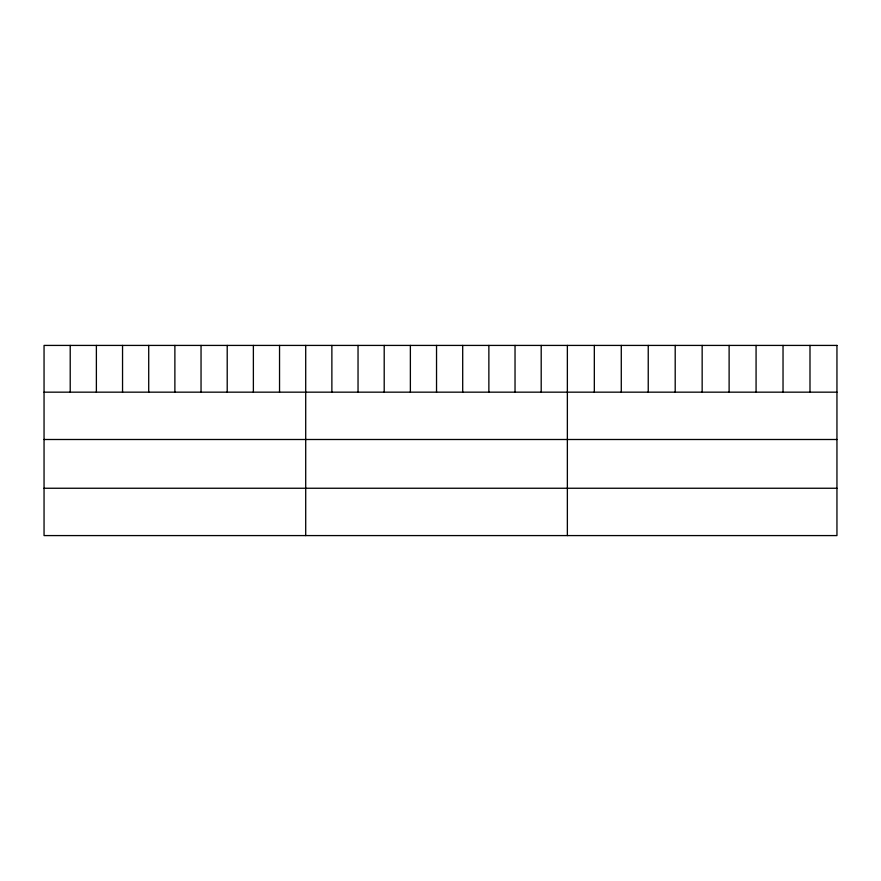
<?xml version="1.0" encoding="UTF-8"?>
<svg xmlns="http://www.w3.org/2000/svg" width="881" height="881" viewBox="0 0 881 881"><rect width="100%" height="100%" fill="white"/><g stroke="black" fill="none" stroke-linecap="round" stroke-linejoin="round"><path stroke-width="1.32" d="M44.05 392.166L836.95 392.166M44.05 439.498L836.95 439.498M44.05 488.25L836.95 488.25M809.991 345.418L809.991 392.166M783.033 345.418L783.033 392.166M756.074 345.418L756.074 392.166M729.116 345.418L729.116 392.166M702.157 345.418L702.157 392.166M675.198 345.418L675.198 392.166M648.24 345.418L648.24 392.166M621.281 345.418L621.281 392.166M594.323 345.418L594.323 392.166M567.364 345.418L567.364 535.582M541.198 345.418L541.198 392.166M515.033 345.418L515.033 392.166M488.867 345.418L488.867 392.166M462.701 345.418L462.701 392.166M436.536 345.418L436.536 392.166M410.37 345.418L410.37 392.166M384.204 345.418L384.204 392.166M358.038 345.418L358.038 392.166M331.873 345.418L331.873 392.166M305.707 345.418L305.707 535.582M279.541 345.418L279.541 392.166M253.376 345.418L253.376 392.166M227.21 345.418L227.21 392.166M201.044 345.418L201.044 392.166M174.879 345.418L174.879 392.166M148.713 345.418L148.713 392.166M122.547 345.418L122.547 392.166M96.381 345.418L96.381 392.166M70.216 345.418L70.216 392.166M836.95 345.418L44.05 345.418L44.05 535.582L836.95 535.582L836.95 345.418"/></g></svg>
